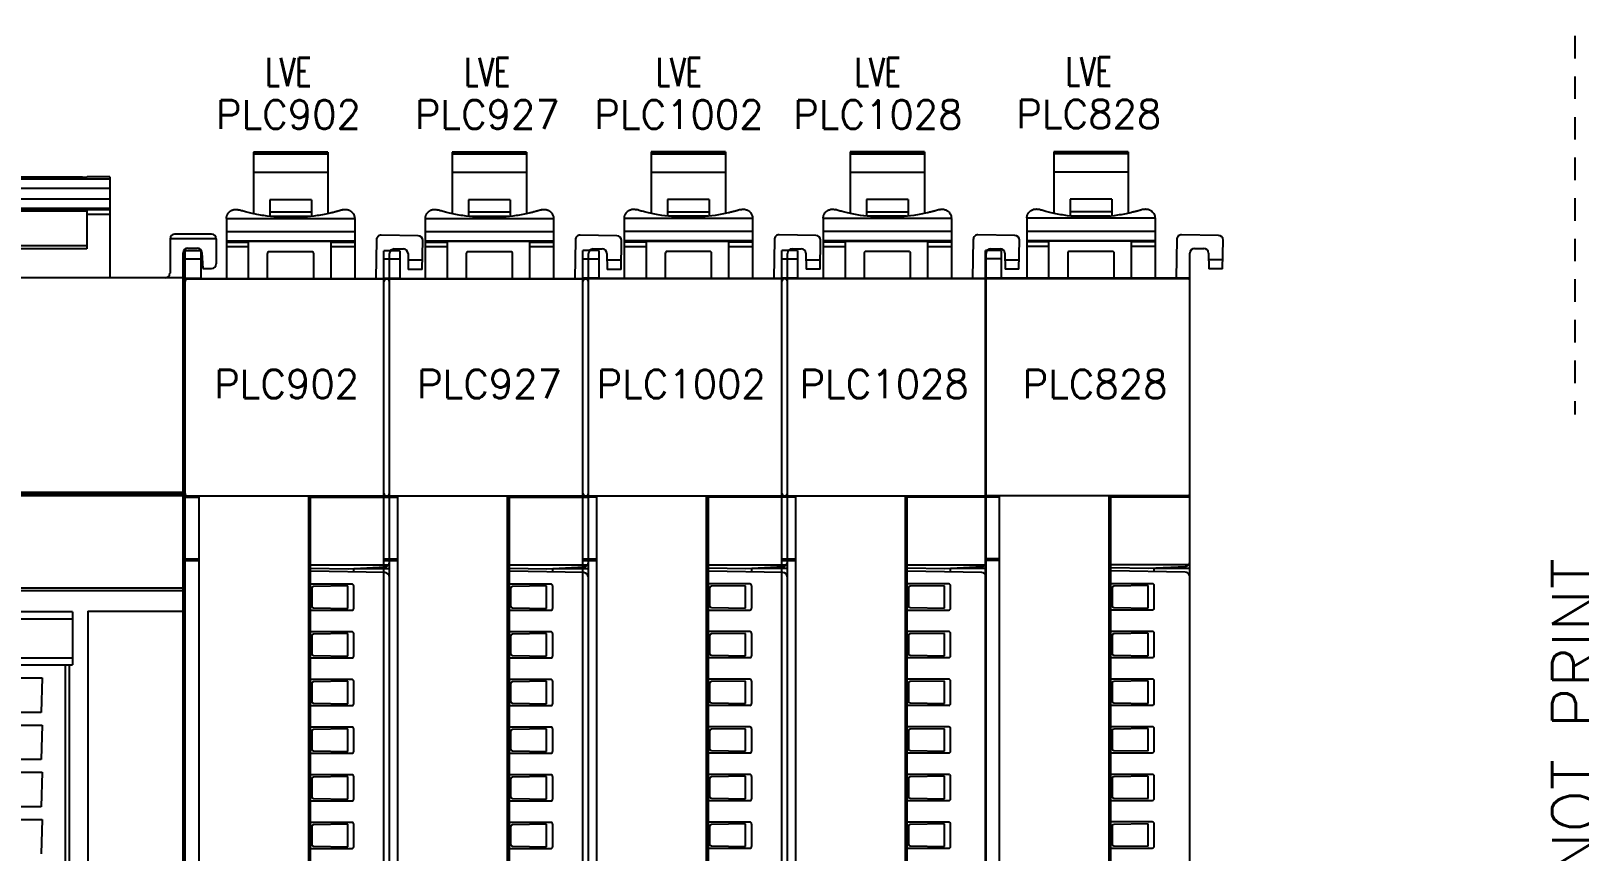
# Model space of a CAD drawing. Header units: inches. Extents: x 0 to 34.3, y 0 to 22.
# Drawn here: x 8.58 to 17.17, y 11.91 to 16.46 of the extents above; entities that cross this region are included whole.
import ezdxf
from ezdxf.enums import TextEntityAlignment as Align

# ---------------------------------------------------------------- set-up
doc = ezdxf.new("R2010")
doc.units = ezdxf.units.IN
doc.header["$MEASUREMENT"] = 0
doc.linetypes.add('HIDDEN2', pattern=[0.1875, 0.125, -0.0625])
doc.layers.add('MidPoint', color=210, linetype='HIDDEN2', plot=False)
for name, color, linetype in [('PLOC', 8, 'Continuous'), ('PMISC', 7, 'Continuous'), ('PSYMS', 7, 'Continuous'), ('PTAG', 150, 'Continuous')]:
    doc.layers.add(name, color=color, linetype=linetype)
doc.styles.add('Fields', font='simplex.shx', dxfattribs={"height": 0.185})
doc.styles.add('WD', font='romans.shx', dxfattribs={"height": 0.185})

# ---------------------------------------------------------------- blocks, each defined once
blk = doc.blocks.new('RG_Master_Ver_4_2_2')
at = {"layer": 'MidPoint'}
blk.add_line((17.1412, 21.831), (17.1412, 14.331), dxfattribs=at)
at = {"style": 'Fields'}
for tag, p in [('DESCRIPTION_3', (13.1158, 1.307)), ('DRN_3', (15.4724, 1.307)), ('CHK_3', (16.5293, 1.307)), ('APP_3', (17.5522, 1.307)), ('DATE_3', (18.8294, 1.307)), ('CUSTOMER', (28.9966, 1.2135)), ('DRAWING_DESC', (32.2295, 1.2455)), ('DESCRIPTION_2', (13.1158, 0.9513)), ('DRN_2', (15.4724, 0.9513)), ('CHK_2', (16.5293, 0.9513)), ('APP_2', (17.5522, 0.9513)), ('DATE_2', (18.8294, 0.9513)), ('DRAWING_#', (32.125, 0.8944)), ('SIZE', (30.7145, 0.8944)), ('REV', (33.5429, 0.8944)), ('DESCRIPTION_1', (13.1158, 0.5956)), ('DRN_1', (15.4724, 0.5956)), ('CHK_1', (16.5293, 0.5956)), ('APP_1', (17.5522, 0.5956)), ('DATE_1', (18.8294, 0.5956)), ('PROJECT_#', (28.9813, 0.5809)), ('DRN_BY', (30.875, 0.5245)), ('CHK_BY', (31.7615, 0.5245)), ('APP_BY', (32.75, 0.5245)), ('SCALE', (33.6518, 0.5245)), ('PROJECT_NAME', (29.021, 0.1759)), ('SHEETNUM', (32.7527, 0.1759)), ('TTL_SHTS', (33.5471, 0.1759))]:
    blk.add_attdef(tag, text='', height=0.125, dxfattribs=at).set_placement(p, align=Align.CENTER)
at = {"style": 'Fields', "flags": 9}
blk.add_attdef('WD_TB', (9.9529, 0.1939), '', height=0.0638, dxfattribs=at)
at = {"layer": 'MidPoint', "insert": (17.0162, 9.206), "char_height": 0.25, "attachment_point": 1, "rotation": 90, "style": 'Fields'}
blk.add_mtext_dynamic_manual_height_columns('MIDPOINT WILL NOT PRINT', width=5.375, gutter_width=0.575, heights=[0], dxfattribs=at)
blk = doc.blocks.new('H5069_L320ERS2')
at = {"color": 7, "linetype": 'Continuous', "lineweight": 25}
for p, q in [((4.211, 6.2433), (3.5668, 6.2433)), ((4.0728, 6.2531), (3.7049, 6.2531)), ((4.211, 6.2551), (4.0962, 6.2551)), ((4.0962, 6.2551), (4.0962, 6.2537)), ((4.211, 6.2551), (4.211, 5.7463)), ((4.211, 6.1966), (3.5668, 6.1966)), ((4.211, 6.1418), (3.5668, 6.1418)), ((4.211, 6.0951), (3.5668, 6.0951)), ((4.0943, 6.0913), (3.6835, 6.0913)), ((4.0943, 6.082), (3.6835, 6.082)), ((4.0943, 6.0913), (4.0943, 5.893)), ((4.211, 6.089), (4.0943, 6.089)), ((4.211, 6.0657), (4.0943, 6.0657)), ((4.5131, 5.9433), (4.5131, 5.7696)), ((4.7456, 5.9433), (4.5131, 5.9433)), ((4.7222, 5.9666), (4.5364, 5.9666)), ((4.7456, 5.9433), (4.7456, 5.8163)), ((4.0943, 5.9071), (3.6835, 5.9071)), ((4.0943, 5.893), (3.6835, 5.893)), ((4.5798, 2.8163), (4.5798, 5.8723)), ((4.6032, 5.8957), (4.6499, 5.8957)), ((4.6731, 5.8739), (4.6788, 5.793)), ((4.6788, 5.793), (4.7222, 5.793)), ((4.5798, 5.7463), (0.0467, 5.7463)), ((3.366, 4.6694), (4.5798, 4.6694)), ((4.5798, 4.6576), (3.366, 4.6576)), ((3.366, 4.6524), (4.5798, 4.6524)), ((4.5798, 4.1865), (3.366, 4.1865)), ((3.366, 4.1758), (4.5798, 4.1758)), ((4.0224, 4.067), (3.4108, 4.067)), ((4.0224, 4.067), (4.0224, 3.8009)), ((4.1004, 4.0712), (4.1004, 0.0044)), ((4.1004, 4.0712), (4.5798, 4.0712)), ((3.4108, 4.032), (4.0224, 4.032)), ((3.4108, 3.8359), (4.0224, 3.8359)), ((3.4108, 3.8009), (4.0224, 3.8009)), ((3.7021, 3.7355), (3.8712, 3.7355)), ((3.8712, 3.7355), (3.866, 3.5623)), ((3.9874, 2.532), (3.9874, 3.8009)), ((4.007, 3.8009), (4.007, 1.7986)), ((3.866, 3.5623), (3.7021, 3.5623)), ((3.7021, 3.4984), (3.8712, 3.4984)), ((3.8712, 3.4984), (3.866, 3.3252)), ((3.866, 3.3252), (3.7021, 3.3252)), ((3.7021, 3.2612), (3.8712, 3.2612)), ((3.8712, 3.2612), (3.866, 3.088)), ((3.866, 3.088), (3.7021, 3.088)), ((3.7021, 3.024), (3.8712, 3.024)), ((3.8712, 3.024), (3.866, 2.8508)), ((4.5798, 2.926), (4.5803, 2.926)), ((4.5803, 2.926), (4.5803, 2.81))]:
    blk.add_line(p, q, dxfattribs=at)
for centre, radius, start, end in [((4.0787, 6.4764), 0.2234, 268.5041, 274.4959), ((4.5364, 5.9433), 0.0233, 90, 180), ((4.7222, 5.9433), 0.0233, 360, 90), ((4.6032, 5.8723), 0.0233, 90, 180), ((4.6499, 5.8723), 0.0233, 4, 90), ((4.4897, 5.7696), 0.0233, 270, 360), ((4.7222, 5.8163), 0.0233, 270, 360)]:
    blk.add_arc(centre, radius, start, end, dxfattribs=at)
at = {"style": 'WD', "width": 0.7}
for tag, p in [('INST', (2.5, 6.6696)), ('LOC', (2.5, 6.5)), ('DESC1', (2.5, 6.3438)), ('DESC2', (2.5, 6.1875)), ('DESC3', (2.5, 6.0396)), ('XREF', (2.5, 5.4688))]:
    blk.add_attdef(tag, text='', height=0.125, dxfattribs=at).set_placement(p, align=Align.CENTER)
at = {"style": 'WD'}
blk.add_attdef('TAG1', text='', height=0.125, dxfattribs=at).set_placement((2.5, 5.875), align=Align.CENTER)
at = {"style": 'WD', "flags": 9}
blk.add_attdef('FAMILY', (2.7047, 5.8398), '', height=0.01, dxfattribs=at)
for tag, p in [('ASSYCODE', (2.73, 5.7589)), ('MFG', (2.7278, 5.7762)), ('CAT', (2.7297, 5.7957))]:
    blk.add_attdef(tag, text='', height=0.01, dxfattribs=at).set_placement(p, align=Align.CENTER)
blk = doc.blocks.new('HDV1_IB16')
at = {"color": 7, "linetype": 'Continuous', "lineweight": 25}
for p, q in [((0.6272, 5.5842), (0.3002, 5.5842)), ((0.3002, 5.5842), (0.3002, 5.3133)), ((0.6272, 5.5806), (0.3002, 5.5806)), ((0.6272, 5.5749), (0.3002, 5.5749)), ((0.6272, 5.5842), (0.6272, 5.3135)), ((0.6272, 5.4943), (0.3002, 5.4943)), ((0.5555, 5.3749), (0.3719, 5.3749)), ((0.3719, 5.3749), (0.3719, 5.3014)), ((0.5555, 5.3196), (0.3719, 5.3196)), ((0.5555, 5.3749), (0.5555, 5.3014)), ((0.1816, 5.2927), (0.7458, 5.2927)), ((0.1816, 5.2914), (0.1816, 5.0274)), ((0.5486, 5.3011), (0.3756, 5.3011)), ((0.7458, 5.2914), (0.7458, 5.0274)), ((0.1816, 5.235), (0.7458, 5.235)), ((0.1816, 5.1942), (0.7458, 5.1942)), ((0.1816, 5.1888), (0.2777, 5.1888)), ((0.2777, 5.1906), (0.2777, 5.0274)), ((0.6402, 5.1906), (0.2777, 5.1906)), ((0.6402, 5.1906), (0.6402, 5.0274)), ((0.6402, 5.1888), (0.7458, 5.1888)), ((0.842, 5.1991), (0.839, 5.0274)), ((1.025, 5.2163), (0.8628, 5.2192)), ((1.0429, 5.0683), (1.0451, 5.1955)), ((-0.0003, -0.1235), (-0.0003, 5.1502)), ((0.0692, 5.1502), (-0.0003, 5.1502)), ((0.0692, 5.1126), (-0.0003, 5.1126)), ((0.0692, 5.1502), (0.0692, 5.0253)), ((0.1816, 5.1684), (0.2777, 5.1684)), ((0.3615, 5.1378), (0.3615, 5.0274)), ((0.5577, 5.1459), (0.3697, 5.1459)), ((0.5659, 5.0274), (0.5659, 5.1378)), ((0.6402, 5.1684), (0.7458, 5.1684)), ((0.8991, 2.456), (0.8991, 5.1378)), ((0.9195, 5.1582), (0.9601, 5.1582)), ((0.9805, 5.1381), (0.9818, 5.0683)), ((0.981, 5.11), (1.0436, 5.11)), ((1.0429, 5.0683), (0.9818, 5.0683)), ((0.0692, 5.0284), (-0.0003, 5.0284)), ((0.8889, 5.0253), (0.0099, 5.0253)), ((0.8991, 5.0274), (0.0692, 5.0274)), ((0.0044, 4.0728), (-0.0003, 4.0728)), ((0.061, 4.0646), (-0.0003, 4.0646)), ((0.0099, 4.0712), (0.8889, 4.0712)), ((0.061, 0.0653), (0.061, 4.0712)), ((0.5434, 0.0645), (0.5434, 4.0712)), ((0.5516, -0.0009), (0.5516, 4.0712)), ((0.8991, 4.0646), (0.5516, 4.0646)), ((0.8991, 4.0728), (0.8944, 4.0728)), ((0.061, 3.7924), (-0.0003, 3.7924)), ((-0.0003, 3.7912), (0.061, 3.7912)), ((0.061, 3.7884), (-0.0003, 3.7884)), ((0.061, 3.7853), (-0.0003, 3.7853)), ((0.5434, 3.7912), (0.5516, 3.7912)), ((0.8935, 3.766), (0.5516, 3.766)), ((0.5516, 3.7539), (0.7168, 3.751)), ((0.7168, 3.751), (0.8797, 3.7595)), ((0.742, 3.7363), (0.742, 3.7507)), ((0.8991, 3.7507), (0.742, 3.7507)), ((0.879, 3.7339), (0.5516, 3.7396)), ((0.7338, 3.6832), (0.5516, 3.6832)), ((0.5569, 3.6644), (0.5569, 3.587)), ((0.7154, 3.6752), (0.5649, 3.6726)), ((0.7154, 3.5762), (0.7154, 3.6752)), ((0.742, 3.5764), (0.742, 3.675)), ((0.5516, 3.5682), (0.7338, 3.5682)), ((0.5649, 3.5788), (0.7154, 3.5762)), ((0.7338, 3.4734), (0.5516, 3.4734)), ((0.5569, 3.4547), (0.5569, 3.3773)), ((0.7154, 3.4655), (0.5649, 3.4629)), ((0.7154, 3.3665), (0.7154, 3.4655)), ((0.742, 3.3667), (0.742, 3.4653)), ((0.5516, 3.3585), (0.7338, 3.3585)), ((0.5649, 3.3691), (0.7154, 3.3665)), ((0.7338, 3.2637), (0.5516, 3.2637)), ((0.5569, 3.245), (0.5569, 3.1675)), ((0.7154, 3.2558), (0.5649, 3.2531)), ((0.7154, 3.1567), (0.7154, 3.2558)), ((0.742, 3.157), (0.742, 3.2555)), ((0.5516, 3.1488), (0.7338, 3.1488)), ((0.5649, 3.1594), (0.7154, 3.1567)), ((0.7338, 3.054), (0.5516, 3.054)), ((0.5569, 3.0353), (0.5569, 2.9578)), ((0.7154, 3.0461), (0.5649, 3.0434)), ((0.7154, 2.947), (0.7154, 3.0461)), ((0.742, 2.9473), (0.742, 3.0458)), ((0.5516, 2.9391), (0.7338, 2.9391)), ((0.5649, 2.9497), (0.7154, 2.947)), ((0.7338, 2.8443), (0.5516, 2.8443)), ((0.5569, 2.8255), (0.5569, 2.7481)), ((0.7154, 2.8363), (0.5649, 2.8337)), ((0.7154, 2.7373), (0.7154, 2.8363)), ((0.742, 2.7375), (0.742, 2.8361)), ((0.5516, 2.7294), (0.7338, 2.7294)), ((0.5649, 2.7399), (0.7154, 2.7373)), ((0.7338, 2.6346), (0.5516, 2.6346)), ((0.5569, 2.6158), (0.5569, 2.5384)), ((0.7154, 2.6266), (0.5649, 2.624)), ((0.7154, 2.5276), (0.7154, 2.6266)), ((0.742, 2.5278), (0.742, 2.6264)), ((0.5649, 2.5302), (0.7154, 2.5276)), ((0.5516, 2.5197), (0.7338, 2.5197))]:
    blk.add_line(p, q, dxfattribs=at)
for centre, radius, start, end in [((0.2225, 5.2914), 0.0409, 178.20405, 180), ((0.7049, 5.2914), 0.0409, 360, 1.79595), ((0.8624, 5.1987), 0.0204, 89, 179), ((1.0247, 5.1959), 0.0204, 359, 89), ((0.3697, 5.1378), 0.00818, 90, 180), ((0.5577, 5.1378), 0.00818, 0, 90), ((0.9195, 5.1378), 0.0204, 90, 180), ((0.9601, 5.1378), 0.0204, 1, 90), ((0.0099, 5.0151), 0.0102, 90, 180), ((0.8889, 5.0151), 0.0102, 0, 90), ((0.0099, 4.0814), 0.0102, 180, 270), ((0.8889, 4.0814), 0.0102, 270, 360), ((0.8786, 3.78), 0.0204, 273, 360), ((0.7338, 3.675), 0.00818, 360, 90), ((0.8786, 3.7134), 0.0204, 0, 89), ((0.565, 3.6644), 0.00818, 91, 180), ((0.565, 3.587), 0.00818, 180, 269), ((0.7338, 3.5764), 0.00818, 270, 0), ((0.565, 3.4547), 0.00818, 91, 180), ((0.7338, 3.4653), 0.00818, 360, 90), ((0.565, 3.3773), 0.00818, 180, 269), ((0.7338, 3.3667), 0.00818, 270, 0), ((0.565, 3.245), 0.00818, 91, 180), ((0.7338, 3.2555), 0.00818, 360, 90), ((0.565, 3.1675), 0.00818, 180, 269), ((0.7338, 3.157), 0.00818, 270, 0), ((0.565, 3.0353), 0.00818, 91, 180), ((0.7338, 3.0458), 0.00818, 360, 90), ((0.565, 2.9578), 0.00818, 180, 269), ((0.7338, 2.9473), 0.00818, 270, 0), ((0.565, 2.8255), 0.00818, 91, 180), ((0.7338, 2.8361), 0.00818, 360, 90), ((0.565, 2.7481), 0.00818, 180, 269), ((0.7338, 2.7375), 0.00818, 270, 0), ((0.565, 2.6158), 0.00818, 91, 180), ((0.7338, 2.6264), 0.00818, 360, 90), ((0.565, 2.5384), 0.00818, 180, 269), ((0.7338, 2.5278), 0.00818, 270, 0)]:
    blk.add_arc(centre, radius, start, end, dxfattribs=at)
for points, knots in [([(0.1816, 5.2927), (0.1817, 5.2938), (0.1818, 5.296), (0.1824, 5.2994), (0.1832, 5.3027), (0.1842, 5.3059), (0.1856, 5.3091), (0.1881, 5.3137), (0.1924, 5.3196), (0.198, 5.3244), (0.2031, 5.3275), (0.2071, 5.3294), (0.2111, 5.3307), (0.2156, 5.3318), (0.2202, 5.3323), (0.2256, 5.3323), (0.2294, 5.3317), (0.2323, 5.3311), (0.2337, 5.3307), (0.2346, 5.3305)], [0, 0, 0, 0, 0.039145, 0.079029, 0.119903, 0.161999, 0.205528, 0.250682, 0.361813, 0.5006, 0.561707, 0.624959, 0.699829, 0.750402, 0.817247, 0.874445, 0.936022, 0.960948, 1, 1, 1, 1]), ([(0.6929, 5.3305), (0.6917, 5.3301), (0.6894, 5.3294), (0.6856, 5.3283), (0.6813, 5.327), (0.6765, 5.3256), (0.6713, 5.3241), (0.6657, 5.3226), (0.6596, 5.321), (0.653, 5.3193), (0.646, 5.3176), (0.6322, 5.3143), (0.6104, 5.3097), (0.572, 5.3031), (0.5228, 5.2974), (0.4638, 5.2952), (0.4048, 5.2974), (0.3554, 5.3031), (0.3169, 5.3097), (0.2936, 5.3147), (0.2768, 5.3187), (0.2659, 5.3215), (0.2562, 5.3241), (0.2478, 5.3265), (0.2406, 5.3286), (0.2365, 5.3299), (0.2346, 5.3305)], [0, 0, 0, 0, 0.008932, 0.018606, 0.029058, 0.040317, 0.052405, 0.065343, 0.079143, 0.09382, 0.109384, 0.125842, 0.185373, 0.251207, 0.373844, 0.499627, 0.625697, 0.748976, 0.81479, 0.874367, 0.901265, 0.925693, 0.9477, 0.967351, 0.98474, 1, 1, 1, 1]), ([(0.6929, 5.3305), (0.6937, 5.3307), (0.6951, 5.3311), (0.6981, 5.3318), (0.7018, 5.3323), (0.7072, 5.3323), (0.7119, 5.3318), (0.7164, 5.3307), (0.7204, 5.3293), (0.7244, 5.3274), (0.7295, 5.3243), (0.735, 5.3196), (0.74, 5.3129), (0.7432, 5.3061), (0.7452, 5.2995), (0.7456, 5.2949), (0.7458, 5.2927)], [0, 0, 0, 0, 0.039177, 0.064342, 0.126226, 0.183413, 0.250646, 0.301069, 0.375764, 0.438778, 0.500128, 0.638535, 0.749318, 0.838127, 0.921096, 1, 1, 1, 1])]:
    blk.add_open_spline(points, degree=3, knots=knots, dxfattribs=at)
at = {"style": 'WD', "width": 0.7}
for tag, p in [('LOC', (0.4544, 5.875)), ('XREF', (0.4526, 4.625)), ('INST', (0.4526, 4.3017)), ('DESC1', (0.5, -0.6326)), ('DESC2', (0.5, -0.7888)), ('DESC3', (0.5, -0.9367))]:
    blk.add_attdef(tag, text='', height=0.125, dxfattribs=at).set_placement(p, align=Align.CENTER)
at = {"style": 'WD'}
blk.add_attdef('TAG1', text='', height=0.125, dxfattribs=at).set_placement((0.4544, 5.6875), align=Align.CENTER)
at = {"style": 'WD', "flags": 9}
blk.add_attdef('FAMILY', (0.4287, 4.5447), '', height=0.01, dxfattribs=at)
for tag, p in [('CAT', (0.4537, 4.5005)), ('ASSYCODE', (0.454, 4.4637)), ('MFG', (0.4518, 4.481))]:
    blk.add_attdef(tag, text='', height=0.01, dxfattribs=at).set_placement(p, align=Align.CENTER)
blk = doc.blocks.new('HDV1_OB16')
at = {"color": 7, "linetype": 'Continuous', "lineweight": 25}
for p, q in [((0.6278, 5.5852), (0.3008, 5.5852)), ((0.3008, 5.5852), (0.3008, 5.3144)), ((0.6278, 5.5817), (0.3008, 5.5817)), ((0.6278, 5.576), (0.3008, 5.576)), ((0.6278, 5.5852), (0.6278, 5.3145)), ((0.6278, 5.4954), (0.3008, 5.4954)), ((0.5561, 5.3759), (0.3725, 5.3759)), ((0.3725, 5.3759), (0.3725, 5.3024)), ((0.5561, 5.3206), (0.3725, 5.3206)), ((0.5561, 5.3759), (0.5561, 5.3024)), ((0.1822, 5.2937), (0.7464, 5.2937)), ((0.1822, 5.2925), (0.1822, 5.0284)), ((0.5492, 5.3022), (0.3762, 5.3022)), ((0.7464, 5.2925), (0.7464, 5.0284)), ((0.1822, 5.2361), (0.7464, 5.2361)), ((0.1822, 5.1952), (0.7464, 5.1952)), ((0.1822, 5.1898), (0.2783, 5.1898)), ((0.2783, 5.1917), (0.2783, 5.0284)), ((0.6408, 5.1917), (0.2783, 5.1917)), ((0.6408, 5.1917), (0.6408, 5.0284)), ((0.6408, 5.1898), (0.7464, 5.1898)), ((0.8426, 5.2001), (0.8396, 5.0284)), ((1.0256, 5.2174), (0.8634, 5.2202)), ((1.0435, 5.0693), (1.0457, 5.1966)), ((0.0003, -0.1225), (0.0003, 5.1513)), ((0.0698, 5.1513), (0.0003, 5.1513)), ((0.0698, 5.1137), (0.0003, 5.1137)), ((0.0698, 5.1513), (0.0698, 5.0264)), ((0.1822, 5.1694), (0.2783, 5.1694)), ((0.3621, 5.1388), (0.3621, 5.0284)), ((0.5583, 5.147), (0.3703, 5.147)), ((0.5665, 5.0284), (0.5665, 5.1388)), ((0.6408, 5.1694), (0.7464, 5.1694)), ((0.8997, 2.4571), (0.8997, 5.1388)), ((0.9201, 5.1592), (0.9607, 5.1592)), ((0.9811, 5.1392), (0.9824, 5.0693)), ((0.9816, 5.111), (1.0442, 5.111)), ((1.0435, 5.0693), (0.9824, 5.0693)), ((0.0698, 5.0295), (0.0003, 5.0295)), ((0.8895, 5.0264), (0.0105, 5.0264)), ((0.8997, 5.0284), (0.0698, 5.0284)), ((0.005, 4.0739), (0.0003, 4.0739)), ((0.0616, 4.0657), (0.0003, 4.0657)), ((0.0105, 4.0722), (0.8895, 4.0722)), ((0.0616, 0.0664), (0.0616, 4.0722)), ((0.544, 0.0656), (0.544, 4.0722)), ((0.5522, 0.0002), (0.5522, 4.0722)), ((0.8997, 4.0657), (0.5522, 4.0657)), ((0.8997, 4.0739), (0.895, 4.0739)), ((0.0616, 3.7934), (0.0003, 3.7934)), ((0.0003, 3.7922), (0.0616, 3.7922)), ((0.0616, 3.7895), (0.0003, 3.7895)), ((0.0616, 3.7864), (0.0003, 3.7864)), ((0.544, 3.7922), (0.5522, 3.7922)), ((0.8941, 3.767), (0.5522, 3.767)), ((0.5522, 3.7549), (0.7174, 3.7521)), ((0.7174, 3.7521), (0.8803, 3.7606)), ((0.7426, 3.7373), (0.7426, 3.7517)), ((0.8997, 3.7517), (0.7426, 3.7517)), ((0.8796, 3.7349), (0.5522, 3.7406)), ((0.7344, 3.6842), (0.5522, 3.6842)), ((0.5575, 3.6655), (0.5575, 3.588)), ((0.716, 3.6763), (0.5655, 3.6736)), ((0.716, 3.5772), (0.716, 3.6763)), ((0.7426, 3.5775), (0.7426, 3.676)), ((0.5522, 3.5693), (0.7344, 3.5693)), ((0.5655, 3.5799), (0.716, 3.5772)), ((0.7344, 3.4745), (0.5522, 3.4745)), ((0.5575, 3.4557), (0.5575, 3.3783)), ((0.716, 3.4665), (0.5655, 3.4639)), ((0.716, 3.3675), (0.716, 3.4665)), ((0.7426, 3.3678), (0.7426, 3.4663)), ((0.5522, 3.3596), (0.7344, 3.3596)), ((0.5655, 3.3701), (0.716, 3.3675)), ((0.7344, 3.2648), (0.5522, 3.2648)), ((0.5575, 3.246), (0.5575, 3.1686)), ((0.716, 3.2568), (0.5655, 3.2542)), ((0.716, 3.1578), (0.716, 3.2568)), ((0.7426, 3.158), (0.7426, 3.2566)), ((0.5522, 3.1499), (0.7344, 3.1499)), ((0.5655, 3.1604), (0.716, 3.1578)), ((0.7344, 3.0551), (0.5522, 3.0551)), ((0.5575, 3.0363), (0.5575, 2.9589)), ((0.716, 3.0471), (0.5655, 3.0445)), ((0.716, 2.9481), (0.716, 3.0471)), ((0.7426, 2.9483), (0.7426, 3.0469)), ((0.5522, 2.9401), (0.7344, 2.9401)), ((0.5655, 2.9507), (0.716, 2.9481)), ((0.7344, 2.8453), (0.5522, 2.8453)), ((0.5575, 2.8266), (0.5575, 2.7492)), ((0.716, 2.8374), (0.5655, 2.8348)), ((0.716, 2.7384), (0.716, 2.8374)), ((0.7426, 2.7386), (0.7426, 2.8372)), ((0.5522, 2.7304), (0.7344, 2.7304)), ((0.5655, 2.741), (0.716, 2.7384)), ((0.7344, 2.6356), (0.5522, 2.6356)), ((0.5575, 2.6169), (0.5575, 2.5395)), ((0.716, 2.6277), (0.5655, 2.6251)), ((0.716, 2.5287), (0.716, 2.6277)), ((0.7426, 2.5289), (0.7426, 2.6274)), ((0.5522, 2.5207), (0.7344, 2.5207)), ((0.5655, 2.5313), (0.716, 2.5287))]:
    blk.add_line(p, q, dxfattribs=at)
for centre, radius, start, end in [((0.2231, 5.2925), 0.0409, 178.20405, 180), ((0.7055, 5.2925), 0.0409, 360, 1.79595), ((0.863, 5.1998), 0.0204, 89, 179), ((1.0253, 5.1969), 0.0204, 359, 89), ((0.3703, 5.1388), 0.00818, 90, 180), ((0.5583, 5.1388), 0.00818, 0, 90), ((0.9201, 5.1388), 0.0204, 90, 180), ((0.9607, 5.1388), 0.0204, 1, 90), ((0.0105, 5.0162), 0.0102, 90, 180), ((0.8895, 5.0162), 0.0102, 0, 90), ((0.0105, 4.0825), 0.0102, 180, 270), ((0.8895, 4.0825), 0.0102, 270, 360), ((0.8792, 3.781), 0.0204, 273, 360), ((0.7344, 3.676), 0.00818, 360, 90), ((0.8792, 3.7145), 0.0204, 0, 89), ((0.5656, 3.6655), 0.00818, 91, 180), ((0.5656, 3.588), 0.00818, 180, 269), ((0.7344, 3.5775), 0.00818, 270, 0), ((0.7344, 3.4663), 0.00818, 360, 90), ((0.5656, 3.4557), 0.00818, 91, 180), ((0.5656, 3.3783), 0.00818, 180, 269), ((0.7344, 3.3678), 0.00818, 270, 0), ((0.5656, 3.246), 0.00818, 91, 180), ((0.7344, 3.2566), 0.00818, 360, 90), ((0.5656, 3.1686), 0.00818, 180, 269), ((0.7344, 3.158), 0.00818, 270, 0), ((0.5656, 3.0363), 0.00818, 91, 180), ((0.7344, 3.0469), 0.00818, 360, 90), ((0.5656, 2.9589), 0.00818, 180, 269), ((0.7344, 2.9483), 0.00818, 270, 0), ((0.5656, 2.8266), 0.00818, 91, 180), ((0.7344, 2.8372), 0.00818, 360, 90), ((0.5656, 2.7492), 0.00818, 180, 269), ((0.7344, 2.7386), 0.00818, 270, 0), ((0.5656, 2.6169), 0.00818, 91, 180), ((0.7344, 2.6274), 0.00818, 360, 90), ((0.5656, 2.5395), 0.00818, 180, 269), ((0.7344, 2.5289), 0.00818, 270, 0)]:
    blk.add_arc(centre, radius, start, end, dxfattribs=at)
for points, knots in [([(0.1822, 5.2937), (0.1823, 5.2948), (0.1824, 5.2971), (0.183, 5.3004), (0.1838, 5.3037), (0.1848, 5.307), (0.1862, 5.3102), (0.1887, 5.3148), (0.193, 5.3206), (0.1986, 5.3254), (0.2037, 5.3285), (0.2077, 5.3304), (0.2117, 5.3318), (0.2162, 5.3328), (0.2208, 5.3334), (0.2262, 5.3333), (0.23, 5.3328), (0.2329, 5.3322), (0.2343, 5.3318), (0.2352, 5.3315)], [0, 0, 0, 0, 0.039145, 0.079029, 0.119903, 0.161999, 0.205528, 0.250682, 0.361813, 0.5006, 0.561707, 0.624959, 0.699829, 0.750402, 0.817247, 0.874445, 0.936022, 0.960948, 1, 1, 1, 1]), ([(0.6935, 5.3315), (0.6923, 5.3312), (0.69, 5.3305), (0.6862, 5.3293), (0.6819, 5.328), (0.6771, 5.3267), (0.6719, 5.3252), (0.6663, 5.3237), (0.6602, 5.3221), (0.6536, 5.3204), (0.6466, 5.3187), (0.6328, 5.3154), (0.611, 5.3108), (0.5726, 5.3042), (0.5234, 5.2985), (0.4644, 5.2963), (0.4054, 5.2985), (0.356, 5.3042), (0.3175, 5.3108), (0.2942, 5.3158), (0.2774, 5.3198), (0.2665, 5.3225), (0.2568, 5.3251), (0.2484, 5.3275), (0.2412, 5.3297), (0.2371, 5.3309), (0.2352, 5.3315)], [0, 0, 0, 0, 0.008932, 0.018606, 0.029058, 0.040317, 0.052405, 0.065343, 0.079143, 0.09382, 0.109384, 0.125842, 0.185373, 0.251207, 0.373844, 0.499627, 0.625697, 0.748976, 0.81479, 0.874367, 0.901265, 0.925693, 0.9477, 0.967351, 0.98474, 1, 1, 1, 1]), ([(0.6935, 5.3315), (0.6943, 5.3318), (0.6957, 5.3322), (0.6987, 5.3328), (0.7024, 5.3333), (0.7078, 5.3334), (0.7125, 5.3328), (0.717, 5.3318), (0.721, 5.3304), (0.725, 5.3285), (0.7301, 5.3254), (0.7356, 5.3206), (0.7406, 5.3139), (0.7438, 5.3072), (0.7458, 5.3005), (0.7462, 5.296), (0.7464, 5.2937)], [0, 0, 0, 0, 0.039177, 0.064342, 0.126226, 0.183413, 0.250646, 0.301069, 0.375764, 0.438778, 0.500128, 0.638535, 0.749318, 0.838127, 0.921096, 1, 1, 1, 1])]:
    blk.add_open_spline(points, degree=3, knots=knots, dxfattribs=at)
at = {"style": 'WD', "width": 0.7}
for tag, p in [('LOC', (0.4229, 5.875)), ('INST', (0.5, 4.625)), ('XREF', (0.5, 4.3037)), ('DESC1', (0.5, -0.6342)), ('DESC2', (0.5, -0.7904)), ('DESC3', (0.5, -0.9383))]:
    blk.add_attdef(tag, text='', height=0.125, dxfattribs=at).set_placement(p, align=Align.CENTER)
at = {"style": 'WD'}
blk.add_attdef('TAG1', text='', height=0.125, dxfattribs=at).set_placement((0.4229, 5.6875), align=Align.CENTER)
at = {"style": 'WD', "flags": 9}
blk.add_attdef('FAMILY', (0.4761, 4.5725), '', height=0.01, dxfattribs=at)
for tag, p in [('ASSYCODE', (0.5013, 4.4915)), ('MFG', (0.4992, 4.5089)), ('CAT', (0.5011, 4.5283))]:
    blk.add_attdef(tag, text='', height=0.01, dxfattribs=at).set_placement(p, align=Align.CENTER)
blk = doc.blocks.new('AB_5069_IB_16')
at = {"color": 7, "linetype": 'Continuous', "lineweight": 25}
for p, q in [((0.7903, 7.5597), (0.3782, 7.5597)), ((0.3782, 7.5597), (0.3782, 7.2185)), ((0.7903, 7.5553), (0.3782, 7.5553)), ((0.7903, 7.5597), (0.7903, 7.2186)), ((0.7903, 7.5481), (0.3782, 7.5481)), ((0.7903, 7.4465), (0.3782, 7.4465)), ((0.6999, 7.296), (0.4686, 7.296)), ((0.4686, 7.296), (0.4686, 7.2034)), ((0.6999, 7.296), (0.6999, 7.2034)), ((0.6999, 7.2264), (0.4686, 7.2264)), ((0.2289, 7.1925), (0.9397, 7.1925)), ((0.2289, 7.1909), (0.2289, 6.8582)), ((0.6912, 7.2031), (0.4733, 7.2031)), ((0.9397, 7.1909), (0.9397, 6.8582)), ((0.2289, 7.1198), (0.9397, 7.1198)), ((0.2289, 7.0683), (0.9397, 7.0683)), ((0.2289, 7.0616), (0.3499, 7.0616)), ((0.3499, 7.0639), (0.3499, 6.8582)), ((0.8066, 7.0639), (0.3499, 7.0639)), ((0.8066, 7.0639), (0.8066, 6.8582)), ((0.8066, 7.0616), (0.9397, 7.0616)), ((1.0609, 7.0745), (1.0571, 6.8582)), ((1.2915, 7.0963), (1.0871, 7.0998)), ((1.314, 6.9097), (1.3168, 7.0701)), ((-0.0004, 0.368), (-0.0004, 7.013)), ((0.0872, 7.013), (-0.0004, 7.013)), ((0.0872, 6.9656), (-0.0004, 6.9656)), ((0.0872, 7.013), (0.0872, 6.8556)), ((0.2289, 7.0358), (0.3499, 7.0358)), ((0.4555, 6.9973), (0.4555, 6.8582)), ((0.7027, 7.0076), (0.4658, 7.0076)), ((0.713, 6.8582), (0.713, 6.9973)), ((0.8066, 7.0358), (0.9397, 7.0358)), ((1.1328, 3.6183), (1.1328, 6.9973)), ((1.1586, 7.023), (1.2097, 7.023)), ((1.2355, 6.9977), (1.237, 6.9097)), ((1.2361, 6.9622), (1.3149, 6.9622)), ((1.314, 6.9097), (1.237, 6.9097)), ((0.0872, 6.8595), (-0.0004, 6.8595)), ((1.12, 6.8556), (0.0125, 6.8556)), ((1.1328, 6.8582), (0.0872, 6.8582)), ((0.0055, 5.6554), (-0.0004, 5.6554)), ((0.0769, 5.6451), (-0.0004, 5.6451)), ((0.0125, 5.6534), (1.12, 5.6534)), ((0.0769, 0.606), (0.0769, 5.6534)), ((0.6847, 0.605), (0.6847, 5.6534)), ((0.695, 0.5226), (0.695, 5.6534)), ((1.1328, 5.6451), (0.695, 5.6451)), ((1.1328, 5.6554), (1.1269, 5.6554)), ((0.0769, 5.3021), (-0.0004, 5.3021)), ((-0.0004, 5.3006), (0.0769, 5.3006)), ((0.0769, 5.2971), (-0.0004, 5.2971)), ((0.0769, 5.2932), (-0.0004, 5.2932)), ((0.6847, 5.3006), (0.695, 5.3006)), ((1.1259, 5.2688), (0.695, 5.2688)), ((0.695, 5.2536), (0.9031, 5.25)), ((1.1075, 5.2284), (0.695, 5.2356)), ((0.9031, 5.25), (1.1084, 5.2607)), ((0.9349, 5.2314), (0.9349, 5.2496)), ((1.1328, 5.2496), (0.9349, 5.2496)), ((0.9246, 5.1645), (0.695, 5.1645)), ((0.9014, 5.1545), (0.7118, 5.1511)), ((0.9014, 5.0297), (0.9014, 5.1545)), ((0.9349, 5.03), (0.9349, 5.1542)), ((0.7017, 5.1408), (0.7017, 5.0433)), ((0.695, 5.0197), (0.9246, 5.0197)), ((0.7118, 5.033), (0.9014, 5.0297)), ((0.9246, 4.9002), (0.695, 4.9002)), ((0.7017, 4.8766), (0.7017, 4.7791)), ((0.9014, 4.8902), (0.7118, 4.8869)), ((0.9014, 4.7654), (0.9014, 4.8902)), ((0.9349, 4.7657), (0.9349, 4.8899)), ((0.695, 4.7554), (0.9246, 4.7554)), ((0.7118, 4.7688), (0.9014, 4.7654)), ((0.9246, 4.636), (0.695, 4.636)), ((0.7017, 4.6124), (0.7017, 4.5148)), ((0.9014, 4.626), (0.7118, 4.6227)), ((0.9014, 4.5012), (0.9014, 4.626)), ((0.9349, 4.5015), (0.9349, 4.6257)), ((0.695, 4.4912), (0.9246, 4.4912)), ((0.7118, 4.5045), (0.9014, 4.5012)), ((0.9246, 4.3717), (0.695, 4.3717)), ((0.7017, 4.3481), (0.7017, 4.2506)), ((0.9014, 4.3617), (0.7118, 4.3584)), ((0.9014, 4.237), (0.9014, 4.3617)), ((0.9349, 4.2373), (0.9349, 4.3614)), ((0.695, 4.2269), (0.9246, 4.2269)), ((0.7118, 4.2403), (0.9014, 4.237)), ((0.9246, 4.1075), (0.695, 4.1075)), ((0.7017, 4.0839), (0.7017, 3.9863)), ((0.9014, 4.0975), (0.7118, 4.0942)), ((0.9014, 3.9727), (0.9014, 4.0975)), ((0.9349, 3.973), (0.9349, 4.0972)), ((0.695, 3.9627), (0.9246, 3.9627)), ((0.7118, 3.976), (0.9014, 3.9727)), ((0.9246, 3.8433), (0.695, 3.8433)), ((0.7017, 3.8196), (0.7017, 3.7221)), ((0.9014, 3.8332), (0.7118, 3.8299)), ((0.9014, 3.7085), (0.9014, 3.8332)), ((0.9349, 3.7088), (0.9349, 3.833)), ((0.695, 3.6985), (0.9246, 3.6985)), ((0.7118, 3.7118), (0.9014, 3.7085))]:
    blk.add_line(p, q, dxfattribs=at)
for centre, radius, start, end in [((0.2804, 7.1909), 0.0515, 178.20405, 180), ((0.8882, 7.1909), 0.0515, 360, 1.79595), ((1.0866, 7.0741), 0.0258, 89, 179), ((1.2911, 7.0705), 0.0258, 359, 89), ((0.4658, 6.9973), 0.0103, 90, 180), ((0.7027, 6.9973), 0.0103, 0, 90), ((1.1586, 6.9973), 0.0258, 90, 180), ((1.2097, 6.9973), 0.0258, 1, 90), ((0.0125, 6.8427), 0.0129, 90, 180), ((1.12, 6.8427), 0.0129, 0, 90), ((0.0125, 5.6663), 0.0129, 180, 270), ((1.12, 5.6663), 0.0129, 270, 360), ((1.1071, 5.2864), 0.0258, 273, 360), ((0.712, 5.1408), 0.0103, 91, 180), ((0.9246, 5.1542), 0.0103, 360, 90), ((1.1071, 5.2026), 0.0258, 0, 89), ((0.712, 5.0433), 0.0103, 180, 269), ((0.9246, 5.03), 0.0103, 270, 0), ((0.9246, 4.8899), 0.0103, 360, 90), ((0.712, 4.8766), 0.0103, 91, 180), ((0.712, 4.7791), 0.0103, 180, 269), ((0.9246, 4.7657), 0.0103, 270, 0), ((0.9246, 4.6257), 0.0103, 360, 90), ((0.712, 4.6124), 0.0103, 91, 180), ((0.712, 4.5148), 0.0103, 180, 269), ((0.9246, 4.5015), 0.0103, 270, 0), ((0.712, 4.3481), 0.0103, 91, 180), ((0.9246, 4.3614), 0.0103, 360, 90), ((0.712, 4.2506), 0.0103, 180, 269), ((0.9246, 4.2373), 0.0103, 270, 0), ((0.712, 4.0839), 0.0103, 91, 180), ((0.9246, 4.0972), 0.0103, 360, 90), ((0.712, 3.9863), 0.0103, 180, 269), ((0.9246, 3.973), 0.0103, 270, 0), ((0.712, 3.8196), 0.0103, 91, 180), ((0.9246, 3.833), 0.0103, 360, 90), ((0.712, 3.7221), 0.0103, 180, 269), ((0.9246, 3.7088), 0.0103, 270, 0)]:
    blk.add_arc(centre, radius, start, end, dxfattribs=at)
for points, knots in [([(0.2289, 7.1925), (0.229, 7.1939), (0.2291, 7.1967), (0.2298, 7.2009), (0.2308, 7.205), (0.2321, 7.2092), (0.2339, 7.2132), (0.237, 7.219), (0.2425, 7.2264), (0.2494, 7.2324), (0.2559, 7.2363), (0.2609, 7.2387), (0.266, 7.2404), (0.2716, 7.2417), (0.2775, 7.2424), (0.2843, 7.2424), (0.289, 7.2417), (0.2927, 7.2409), (0.2944, 7.2404), (0.2955, 7.2401)], [0, 0, 0, 0, 0.039145, 0.079029, 0.119903, 0.161999, 0.205528, 0.250682, 0.361813, 0.5006, 0.561707, 0.624959, 0.699829, 0.750402, 0.817247, 0.874445, 0.936022, 0.960948, 1, 1, 1, 1]), ([(0.873, 7.2401), (0.8716, 7.2397), (0.8687, 7.2388), (0.8638, 7.2373), (0.8584, 7.2357), (0.8524, 7.234), (0.8459, 7.2321), (0.8387, 7.2302), (0.831, 7.2281), (0.8228, 7.226), (0.8139, 7.2239), (0.7965, 7.2198), (0.7691, 7.2139), (0.7207, 7.2056), (0.6587, 7.1984), (0.5844, 7.1957), (0.51, 7.1984), (0.4478, 7.2056), (0.3993, 7.2139), (0.3699, 7.2202), (0.3488, 7.2253), (0.3351, 7.2288), (0.3229, 7.232), (0.3123, 7.2351), (0.3032, 7.2377), (0.298, 7.2393), (0.2955, 7.2401)], [0, 0, 0, 0, 0.008932, 0.018606, 0.029058, 0.040317, 0.052405, 0.065343, 0.079143, 0.09382, 0.109384, 0.125842, 0.185373, 0.251207, 0.373844, 0.499627, 0.625697, 0.748976, 0.81479, 0.874367, 0.901265, 0.925693, 0.9477, 0.967351, 0.98474, 1, 1, 1, 1]), ([(0.873, 7.2401), (0.8741, 7.2404), (0.8759, 7.2409), (0.8795, 7.2417), (0.8843, 7.2424), (0.8911, 7.2424), (0.897, 7.2417), (0.9026, 7.2404), (0.9076, 7.2387), (0.9127, 7.2363), (0.9191, 7.2324), (0.9261, 7.2264), (0.9324, 7.2179), (0.9365, 7.2094), (0.939, 7.201), (0.9394, 7.1953), (0.9397, 7.1925)], [0, 0, 0, 0, 0.039177, 0.064342, 0.126226, 0.183413, 0.250646, 0.301069, 0.375764, 0.438778, 0.500128, 0.638535, 0.749318, 0.838127, 0.921096, 1, 1, 1, 1])]:
    blk.add_open_spline(points, degree=3, knots=knots, dxfattribs=at)
at = {"style": 'WD', "width": 0.7}
for tag, p in [('LOC', (0.5726, 7.9262)), ('XREF', (0.5703, 6.3512)), ('INST', (0.5703, 5.9438)), ('DESC1', (0.63, -0.2733)), ('DESC2', (0.63, -0.4702)), ('DESC3', (0.63, -0.6566))]:
    blk.add_attdef(tag, text='', height=0.1575, dxfattribs=at).set_placement(p, align=Align.CENTER)
at = {"style": 'WD'}
blk.add_attdef('TAG1', text='', height=0.1575, dxfattribs=at).set_placement((0.5726, 7.6899), align=Align.CENTER)
at = {"style": 'WD', "flags": 9}
blk.add_attdef('FAMILY', (0.5401, 6.25), '', height=0.0126, dxfattribs=at)
for tag, p in [('MFG', (0.5692, 6.1698)), ('CAT', (0.5717, 6.1943)), ('ASSYCODE', (0.572, 6.1479))]:
    blk.add_attdef(tag, text='', height=0.0126, dxfattribs=at).set_placement(p, align=Align.CENTER)

msp = doc.modelspace()

# ---------------------------------------------------------------- block references
msp.add_blockref('RG_Master_Ver_4_2_2', (0, 0))
at = {"layer": 'PSYMS'}
ref = msp.add_blockref('HDV1_IB16', (9.4375, 8.75), dxfattribs=dict(at, xscale=1.259996788945445, yscale=1.259996788945445, zscale=1.259996788945445))
ref.add_attrib('TAG1', 'PLC902', dxfattribs={"layer": 'PMISC', "height": 0.1575, "style": 'WD'}).set_placement((10.0101, 15.9162), align=Align.CENTER)
ref.add_attrib('LOC', 'LVE', dxfattribs={"layer": 'PLOC', "height": 0.1575, "style": 'WD', "width": 0.7}).set_placement((10.0101, 16.1525), align=Align.CENTER)
ref.add_attrib('P_TAG1', 'PLC902', dxfattribs={"layer": 'PTAG', "height": 0.1575, "style": 'WD', "flags": 8}).set_placement((10, 14.5), align=Align.MIDDLE_CENTER)
ref = msp.add_blockref('HDV1_IB16', (10.54, 8.75), dxfattribs=dict(at, xscale=1.259996788945445, yscale=1.259996788945445, zscale=1.259996788945445))
ref.add_attrib('TAG1', 'PLC927', dxfattribs={"layer": 'PMISC', "height": 0.1575, "style": 'WD'}).set_placement((11.1126, 15.9162), align=Align.CENTER)
ref.add_attrib('LOC', 'LVE', dxfattribs={"layer": 'PLOC', "height": 0.1575, "style": 'WD', "width": 0.7}).set_placement((11.1126, 16.1525), align=Align.CENTER)
ref.add_attrib('P_TAG1', 'PLC927', dxfattribs={"layer": 'PTAG', "height": 0.1575, "style": 'WD', "flags": 8}).set_placement((11.125, 14.5), align=Align.MIDDLE_CENTER)
ref = msp.add_blockref('HDV1_OB16', (11.6425, 8.75), dxfattribs=dict(at, xscale=1.259996788945445, yscale=1.259996788945445, zscale=1.259996788945445))
ref.add_attrib('TAG1', 'PLC1002', dxfattribs={"layer": 'PMISC', "height": 0.1575, "style": 'WD'}).set_placement((12.1753, 15.9162), align=Align.CENTER)
ref.add_attrib('LOC', 'LVE', dxfattribs={"layer": 'PLOC', "height": 0.1575, "style": 'WD', "width": 0.7}).set_placement((12.1753, 16.1525), align=Align.CENTER)
ref.add_attrib('P_TAG1', 'PLC1002', dxfattribs={"layer": 'PTAG', "height": 0.1575, "style": 'WD', "flags": 8}).set_placement((12.1875, 14.5), align=Align.MIDDLE_CENTER)
ref = msp.add_blockref('HDV1_OB16', (12.745, 8.75), dxfattribs=dict(at, xscale=1.259996788945445, yscale=1.259996788945445, zscale=1.259996788945445))
ref.add_attrib('TAG1', 'PLC1028', dxfattribs={"layer": 'PMISC', "height": 0.1575, "style": 'WD'}).set_placement((13.2778, 15.9162), align=Align.CENTER)
ref.add_attrib('LOC', 'LVE', dxfattribs={"layer": 'PLOC', "height": 0.1575, "style": 'WD', "width": 0.7}).set_placement((13.2778, 16.1525), align=Align.CENTER)
ref.add_attrib('P_TAG1', 'PLC1028', dxfattribs={"layer": 'PTAG', "height": 0.1575, "style": 'WD', "flags": 8}).set_placement((13.3125, 14.5), align=Align.MIDDLE_CENTER)
ref = msp.add_blockref('AB_5069_IB_16', (13.8748, 8.2286), dxfattribs=at)
ref.add_attrib('TAG1', 'PLC828', dxfattribs={"layer": 'PMISC', "height": 0.1575, "style": 'WD'}).set_placement((14.4474, 15.9185), align=Align.CENTER)
ref.add_attrib('LOC', 'LVE', dxfattribs={"layer": 'PLOC', "height": 0.1575, "style": 'WD', "width": 0.7}).set_placement((14.4474, 16.1548), align=Align.CENTER)
ref.add_attrib('P_TAG1', 'PLC828', dxfattribs={"layer": 'PTAG', "height": 0.1575, "style": 'WD', "flags": 8}).set_placement((14.482, 14.5), align=Align.MIDDLE_CENTER)
at = {"layer": 'PSYMS', "xscale": 1.103103229391464, "yscale": 1.103103229391464, "zscale": 1.103103229391464}
msp.add_blockref('H5069_L320ERS2', (4.375, 8.75), dxfattribs=at)

doc.saveas('drawing.dxf')
